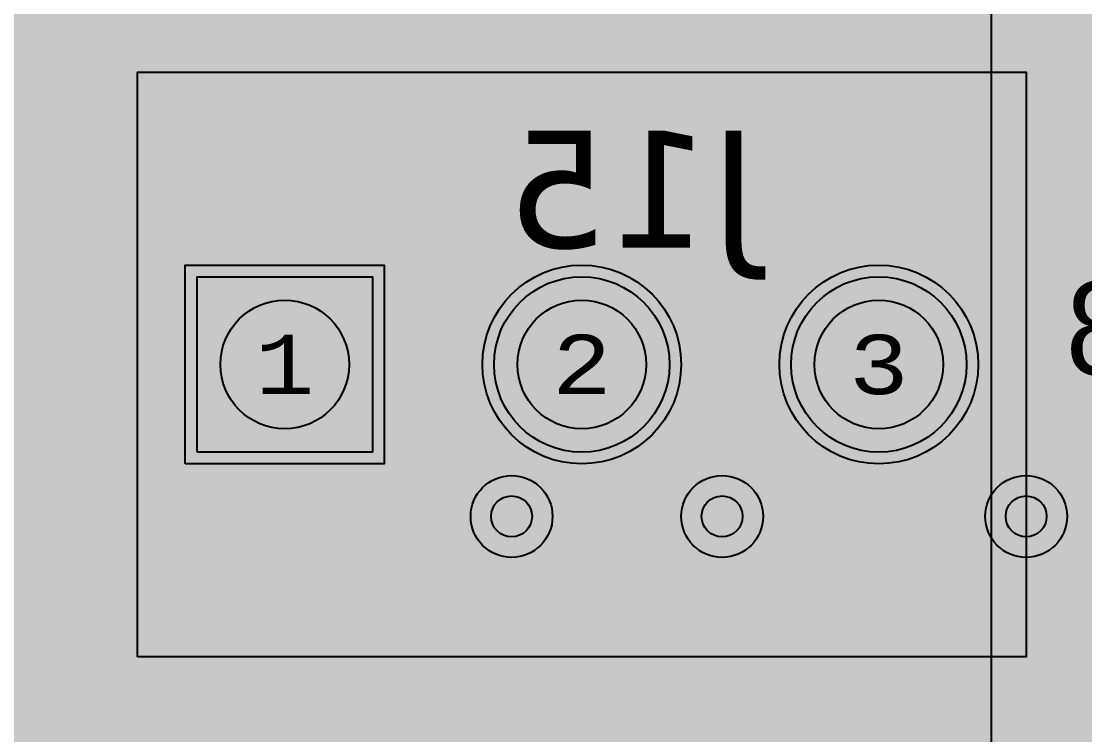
# Model space of a CAD drawing. Extents: x -98 to 119, y -207 to 98.
# Drawn here: x -18.29 to -9.2, y -8.67 to -2.56 of the extents above; entities that cross this region are included whole.
import ezdxf
from ezdxf.enums import TextEntityAlignment as Align

# ---------------------------------------------------------------- set-up
doc = ezdxf.new("R2010")
doc.units = 0
doc.header["$MEASUREMENT"] = 0
for name, color, linetype in [('ASSEMBLY_OUTLINES_BTM', 191, 'CONTINUOUS'), ('ASSEMBLY_PART_NUMBERS_BTM', 191, 'CONTINUOUS'), ('ASSEMBLY_PART_NUMBERS_TOP', 102, 'CONTINUOUS'), ('ASSEMBLY_REF_DES_BTM', 191, 'CONTINUOUS'), ('BOARD_OUTLINE', 10, 'CONTINUOUS'), ('DRILL_DRAWING', 21, 'CONTINUOUS'), ('GENERATED_SILKSCREEN_BTM', 255, 'CONTINUOUS'), ('MANUFACTURING_OUTLINES', 10, 'CONTINUOUS'), ('PART_HOLES_LAYER_BOTTOM', 30, 'CONTINUOUS'), ('PART_HOLES_LAYER_TOP', 30, 'CONTINUOUS'), ('PART_PADS_LAYER_BOTTOM', 230, 'CONTINUOUS'), ('PART_PADS_LAYER_TOP', 150, 'CONTINUOUS'), ('PIN_NUMBERS_BTM', 8, 'CONTINUOUS'), ('PIN_NUMBERS_TOP', 8, 'CONTINUOUS'), ('PLACEMENT_OUTLINES_BTM', 222, 'CONTINUOUS'), ('PLANE_DATA_LAYER_BOTTOM', 230, 'CONTINUOUS'), ('PLANE_DATA_LAYER_TOP', 150, 'CONTINUOUS'), ('PLANE_SHAPES_LAYER_BOTTOM', 230, 'CONTINUOUS'), ('PLANE_SHAPES_LAYER_TOP', 150, 'CONTINUOUS'), ('ROUTE_BORDER', 151, 'CONTINUOUS'), ('SILKSCREEN_OUTLINES_BTM', 211, 'CONTINUOUS'), ('SILKSCREEN_REF_DES_BTM', 211, 'CONTINUOUS'), ('SOLDERMASK_PADS_BTM', 12, 'CONTINUOUS'), ('SOLDERMASK_PADS_TOP', 180, 'CONTINUOUS'), ('TRACES_LAYER_BOTTOM', 230, 'CONTINUOUS'), ('TRACES_LAYER_TOP', 150, 'CONTINUOUS'), ('VIA_HOLES_LAYER_BOTTOM', 30, 'CONTINUOUS'), ('VIA_HOLES_LAYER_TOP', 30, 'CONTINUOUS'), ('VIA_PADS_LAYER_BOTTOM', 230, 'CONTINUOUS'), ('VIA_PADS_LAYER_TOP', 150, 'CONTINUOUS')]:
    doc.layers.add(name, color=color, linetype=linetype)
doc.styles.add('COURIER_NEW', font='COUR.TTF')
doc.styles.add('VERDANA', font='verdana.TTF')
doc.styles.add('VERIBEST_GERBER_0', font='txt')

msp = doc.modelspace()

# ---------------------------------------------------------------- hatches: boundary and pattern name
at = {"layer": 'PART_HOLES_LAYER_BOTTOM'}
h = msp.add_hatch(color=256, dxfattribs=at)
edge = h.paths.add_edge_path()
edge.add_arc((-16.04, -5.5), 0.55, 0, 360)
h = msp.add_hatch(color=256, dxfattribs=at)
edge = h.paths.add_edge_path()
edge.add_arc((-13.5, -5.5), 0.55, 0, 360)
h = msp.add_hatch(color=256, dxfattribs=at)
edge = h.paths.add_edge_path()
edge.add_arc((-10.96, -5.5), 0.55, 0, 360)
at = {"layer": 'PART_HOLES_LAYER_TOP'}
h = msp.add_hatch(color=256, dxfattribs=at)
edge = h.paths.add_edge_path()
edge.add_arc((-16.04, -5.5), 0.55, 0, 360)
h = msp.add_hatch(color=256, dxfattribs=at)
edge = h.paths.add_edge_path()
edge.add_arc((-13.5, -5.5), 0.55, 0, 360)
h = msp.add_hatch(color=256, dxfattribs=at)
edge = h.paths.add_edge_path()
edge.add_arc((-10.96, -5.5), 0.55, 0, 360)
at = {"layer": 'PLANE_DATA_LAYER_BOTTOM'}
h = msp.add_hatch(color=256, dxfattribs=at)
h.paths.add_polyline_path([(-96.5, 0, -1), (96.5, 0, -1)], flags=0)
h.paths.add_polyline_path([(92.251979, -7.43598, 0.72698816), (92.479659, -3.637852, -0.30860979), (92.431259, -3.566904, -0.00963525), (92.431316, -3.563968, 0.00963501), (92.5, -0.000006), (92.5, 0.000001, 0.05332526), (90.407665, 19.562826, -0.05332692), (90.405941, 19.578942), (90.405941, 19.578943, -0.23821791), (90.436919, 19.640273, 0.66175504), (89.584154, 23.221888, -0.29529758), (89.523137, 23.277841, 0.02240102), (87.08146, 31.194059, -0.0862063), (87.076996, 31.219756), (87.076996, 31.219757, -0.21018391), (87.101696, 31.275919, 0.67938251), (85.774921, 34.749845, -0.30186499), (85.705267, 34.797373, 0.04791583), (77.514669, 50.475005, -0.14530744), (77.502324, 50.516585, -0.1239887), (77.511414, 50.552678, 0.60660899), (75.516892, 53.486368, -0.27423899), (75.44586, 53.517962, 0.02152308), (70.565432, 59.806101, -0.17759524), (70.547363, 59.855368), (70.547363, 59.855369, -0.1118333), (70.5548, 59.888203, 0.66175545), (68.116894, 62.64715, -0.29529737), (68.036725, 62.667806, 0.05833458), (51.722715, 76.687749, -0.24933783), (51.689123, 76.750923), (51.689123, 76.750924, -0.06075989), (51.691357, 76.76924, 0.7149664), (48.509213, 78.818582, -0.31487112), (48.42205, 78.81342, 0.02280668), (41.042088, 82.896302, -0.28513695), (40.999698, 82.964591), (40.999698, 82.964596, -0.00424702), (40.999709, 82.965891, 0.64704661), (37.697353, 84.5176, -0.28975486), (37.616734, 84.505806, 0.05294354), (19.031563, 90.52099, -0.30833592), (18.972104, 90.582877, 0.69698225), (15.284156, 91.27756, -0.30833961), (15.206255, 91.241547, 0.02237069), (6.993138, 92.235275, -0.31520437), (6.925536, 92.290658, 0.71588806), (3.14462, 92.496703, -0.31520526), (3.0714, 92.448994, 0.06346806), (-20.215283, 90.264015, -0.32014225), (-20.296827, 90.298428, 0.72963938), (-23.995319, 89.386755, -0.32014403), (-24.051528, 89.318386, 0.01866354), (-30.645576, 87.275991, -0.30986574), (-30.72878, 87.298418, 0.70117084), (-34.249879, 85.978007, -0.00275269), (-34.249874, 85.977168, -0.30685575), (-34.29782, 85.9064, 0.04916641), (-50.410548, 77.556603, -0.32354836), (-50.499711, 77.561018, 0.73921276), (-53.660594, 75.408706, -0.07516987), (-53.657188, 75.386179), (-53.657188, 75.386178, -0.24247942), (-53.68916, 75.324127, 0.01996774), (-59.527063, 70.80098, -0.29848709), (-59.610009, 70.791065, 0.55672441), (-62.5, 69), (-62.5, 68.999999, 0.08270852), (-62.392031, 68.351756, -0.29848757), (-62.412702, 68.270818, 0.06718659), (-78.279974, 49.27977, -0.27781781), (-78.350169, 49.24438, 0.43635087), (-80.5, 47.25), (-80.5, 47.249999, 0.14146633), (-80.192238, 46.184011, -0.14146588), (-80.180512, 46.143397), (-80.180512, 46.143396, -0.13119073), (-80.190652, 46.105416, 0.01929482), (-83.506407, 39.786053, -0.3122068), (-83.581614, 39.742899, 0.43912347), (-85.75, 37.75, 0.20482962), (-85.131688, 36.303992, -0.20483071), (-85.10813, 36.248899), (-85.10813, 36.248898, -0.10091901), (-85.114214, 36.219062, 0.04809776), (-90.466303, 19.289839, -0.31487042), (-90.530154, 19.230281, 0.71496565), (-91.24073, 15.512631, -0.26937831), (-91.202277, 15.446437), (-91.202277, 15.446436, -0.04192983), (-91.203345, 15.433723, 0.01884133), (-92.106444, 8.523669, -0.32827121), (-92.166453, 8.456161, 0.35402801), (-93.75, 6.5), (-93.75, 6.499999, 0.3147083), (-92.438077, 4.622088, -0.31470689), (-92.388093, 4.55054), (-92.388093, 4.550537, -0.01228575), (-92.388185, 4.546794, 0.01229418), (-92.5, 0.00001), (-92.5, -0.000004, 0.05293339), (-90.438132, -19.421494, -0.32940864), (-90.475468, -19.504015, 0.27173254), (-91.5, -21.25, 0.40159771), (-89.586502, -23.248128, -0.32940451), (-89.516056, -23.305059, 0.02130735), (-87.207653, -30.839509, -0.32217733), (-87.232533, -30.924924, 0.23066593), (-88, -32.499999), (-88, -32.5, 0.43149503), (-85.882787, -34.496562, -0.3221788), (-85.807634, -34.544174, 0.04801617), (-77.643233, -50.277018, -0.30387878), (-77.644537, -50.3618, 0.152519), (-78, -51.499999), (-78, -51.5, 0.48198292), (-75.552374, -53.449264, -0.30388342), (-75.473145, -53.479475, 0.02199125), (-70.483925, -59.90214, -0.3186215), (-70.47622, -59.989968, 0.72539906), (-67.952631, -62.834176, -0.31862421), (-67.866344, -62.852281, 0.06239253), (-50.265124, -77.650932, -0.25435623), (-50.230332, -77.714899), (-50.230332, -77.7149, -0.03445317), (-50.231054, -77.725364, 0.03445193), (-50.25, -78), (-50.25, -78.000001, 0.60330822), (-47.119729, -79.649997, -0.29136265), (-47.037917, -79.64725, 0.02294124), (-39.54278, -83.621879, -0.2900128), (-39.499155, -83.690765), (-39.499155, -83.690766, -0.00713035), (-39.499186, -83.692939, 0.00713296), (-39.5, -83.749994), (-39.5, -83.75, 0.65808296), (-36.126004, -85.203319, -0.29776298), (-36.043963, -85.188513, 0.04901634), (-18.771876, -90.575199, -0.30186131), (-18.712566, -90.635139, 0.67938177), (-15.056336, -91.31372, -0.30186438), (-14.979467, -91.279054, 0.02174912), (-6.993138, -92.235275, -0.31520437), (-6.925536, -92.290658, 0.71588806), (-3.14462, -92.496703, -0.31520526), (-3.0714, -92.448994, 0.06250827), (19.869968, -90.340657, -0.3455664), (19.954737, -90.381493, 0.79435682), (23.75, -89.500001), (23.75, -89.499973, 0.00508686), (23.749586, -89.459281, -0.34558849), (23.806159, -89.384097, 0.02146945), (31.383958, -87.013201, -0.31444693), (31.468175, -87.035889, 0.70013084), (35, -85.75), (35, -85.749988, 0.00909926), (34.998675, -85.677212, -0.00905723), (34.998625, -85.674452), (34.998625, -85.674439, -0.3044722), (35.045955, -85.60392, 0.04798546), (50.721249, -77.353765, -0.31444166), (50.808431, -77.356288, 0.61621831), (54, -75.75), (54, -75.749999, 0.06775817), (53.927211, -75.215343, -0.06775352), (53.924438, -75.194974), (53.924438, -75.194973, -0.24153729), (53.95619, -75.13308, 0.02236582), (60.452055, -70.01285, -0.31311155), (60.538488, -70.003709, 0.71009535), (63.344013, -67.475653, -0.09971759), (63.33807, -67.446151), (63.33807, -67.44615, -0.20692806), (63.362073, -67.390635, 0.05820555), (77.187807, -50.973449, -0.31748667), (77.269693, -50.94147, 0.72222414), (79.294241, -47.729048, -0.17387366), (79.276877, -47.680625, -0.13609457), (79.287761, -47.641379, 0.02052348), (82.926938, -40.980152, -0.3530032), (83.013777, -40.939997, 0.48811211), (85.5, -39), (85.5, -38.999999, 0.2400736), (84.675602, -37.381988, -0.24007295), (84.644192, -37.320342), (84.644192, -37.320341, -0.10410562), (84.650658, -37.289623, 0.05054674), (90.411157, -19.546683, -0.32146983), (90.476988, -19.487077, 0.38127918), (92.25, -17.5, 0.2751437), (91.203224, -15.741772, -0.27514249), (91.163342, -15.674784), (91.163342, -15.674783, -0.04255495), (91.164442, -15.661882, 0.02223578), (92.195155, -7.50356, -0.31919634)], flags=0)
at = {"layer": 'PLANE_DATA_LAYER_TOP'}
h = msp.add_hatch(color=256, dxfattribs=at)
h.paths.add_polyline_path([(-10.207942, -4.358938, -0.58107187), (-10.322975, -4.4245, 0.31312243), (-11.745081, -4.5273, -0.46923522), (-11.859996, -4.504196, 0.07274725), (-11.946446, -4.388124), (-13.462515, -2.872056, -0.19890996), (-13.484833, -2.818175), (-13.484833, -0.038763, -0.61989267), (-13.362585, 0.021949, 0.54146981), (-12.416437, 0.360519, -0.13857289), (-12.396207, 0.396687), (-11.388389, 1.404505, 0.19891222), (-11.241942, 1.758058), (-11.241942, 2.469389, -0.19890996), (-11.219624, 2.52327), (-11.196687, 2.546207, -0.13857289), (-11.160519, 2.566437, 0.34705113), (-10.7, 3.149999), (-10.7, 3.150003, 0.88907401), (-11.883563, 3.289481, -0.13857289), (-11.903793, 3.253313), (-12.095495, 3.061611, 0.19891222), (-12.241942, 2.708058), (-12.241942, 1.996727, -0.19890996), (-12.26426, 1.942846), (-13.103313, 1.103793, -0.13857289), (-13.139481, 1.083563, 0.10394265), (-13.362585, 0.978051, -0.61989267), (-13.484833, 1.038763), (-13.484833, 3.536691, -0.19890996), (-13.462515, 3.590572), (-12.021516, 5.031571, 0.19891222), (-11.875069, 5.385124), (-11.875069, 7.835069, 0.19891222), (-12.021516, 8.188622), (-14.0485, 10.215606, -0.19890996), (-14.070818, 10.269487), (-14.070818, 10.269488, -0.53113808), (-13.966199, 10.34019, 0.44083646), (-12.302971, 11.13997, -0.74348693), (-12.157029, 11.13997, 0.48718619), (-10.322975, 10.4245, -0.58107187), (-10.207942, 10.358938)], flags=0)
h.paths.add_polyline_path([(-12.75, -1.75, -1), (-10.75, -1.75, -1)], flags=0)
for points in [[(-10.96, -5.5), (-10.96, -4.1738)], [(-13.5, -5.5), (-13.204535, -6.792868)], [(-10.96, -5.5), (-10.96, -6.8262)]]:
    msp.add_hatch(color=256, dxfattribs=at).paths.add_polyline_path(points, is_closed=False, flags=0)
at = {"layer": 'PLANE_SHAPES_LAYER_BOTTOM'}
h = msp.add_hatch(color=256, dxfattribs=at)
h.paths.add_polyline_path([(-96.5, 0, -1), (96.5, 0, -1)], flags=0)
h.paths.add_polyline_path([(-92.5, 0, -1), (92.5, 0, -1)], flags=0)
at = {"layer": 'PLANE_SHAPES_LAYER_TOP'}
h = msp.add_hatch(color=256, dxfattribs=at)
h.paths.add_polyline_path([(-96.31345, 0, -1), (96.81345, 0, -1)], flags=0)
h.paths.add_polyline_path([(-92.25, 0, -1), (92.75, 0, -1)], flags=0)
h = msp.add_hatch(color=256, dxfattribs=at)
h.paths.add_polyline_path([(46.25, -35.15), (43.875, -38), (28.75, -38), (32.25, -34.5), (32.25, -30.5), (35.75, -30.5), (35.75, -27), (14.25, -27), (14.25, -24), (-10, -24), (-10, -18.75), (1.75, -18.75), (1.75, -9.25), (-10, -9.25), (-10, 32.75), (1.75, 32.75), (1.75, 34.25), (20.25, 34.25), (20.25, 25.25), (22.25, 23.25), (34.5, 23.25), (34.5, -26.5), (41.25, -26.5), (41.25, -20.5), (46.25, -20.5)])
h.paths.add_polyline_path([(-8.75, 10.25), (-8.75, 19.5), (1.25, 19.5), (1.25, 10.25)], flags=16)
h.paths.add_polyline_path([(6, 27.25), (6, 29.75), (15.45, 29.75), (15.45, 27.25)], flags=16)
msp.add_hatch(color=256, dxfattribs=at).paths.add_polyline_path([(-10, -24), (-25.75, -24), (-30.25, -19.5), (-30.25, -15.25), (-32, -15.25), (-32, 32.75), (-10, 32.75)], flags=0)
at = {"layer": 'VIA_HOLES_LAYER_BOTTOM'}
h = msp.add_hatch(color=256, dxfattribs=at)
edge = h.paths.add_edge_path()
edge.add_arc((-14.1, -6.8), 0.175, 0, 360)
h = msp.add_hatch(color=256, dxfattribs=at)
edge = h.paths.add_edge_path()
edge.add_arc((-12.3, -6.8), 0.175, 0, 360)
h = msp.add_hatch(color=256, dxfattribs=at)
edge = h.paths.add_edge_path()
edge.add_arc((-9.7, -6.8), 0.175, 0, 360)
at = {"layer": 'VIA_HOLES_LAYER_TOP'}
h = msp.add_hatch(color=256, dxfattribs=at)
edge = h.paths.add_edge_path()
edge.add_arc((-14.1, -6.8), 0.175, 0, 360)
h = msp.add_hatch(color=256, dxfattribs=at)
edge = h.paths.add_edge_path()
edge.add_arc((-12.3, -6.8), 0.175, 0, 360)
h = msp.add_hatch(color=256, dxfattribs=at)
edge = h.paths.add_edge_path()
edge.add_arc((-9.7, -6.8), 0.175, 0, 360)

# ---------------------------------------------------------------- linework, layer by layer
at = {"layer": 'ASSEMBLY_OUTLINES_BTM', "const_width": 0.2}
msp.add_lwpolyline([(-17.3, -8), (-17.3, -3), (-9.7, -3), (-9.7, -8)], close=True, dxfattribs=at)
at = {"layer": 'BOARD_OUTLINE', "const_width": 0.1}
msp.add_lwpolyline([(-97.5, 0, -1), (97.5, 0, -1)], format="xyb", close=True, dxfattribs=at)
at = {"layer": 'GENERATED_SILKSCREEN_BTM', "const_width": 0.15}
for points in [[(-8.8248, -2.6864), (-9.3472, -2.6864), (-9.3528, -2.6848), (-9.3576, -2.6816), (-9.36, -2.676), (-9.3608, -2.6704), (-9.36, -2.664), (-9.3576, -2.6592), (-9.3528, -2.6552), (-9.3472, -2.6536), (-8.8072, -2.6536)], [(-8.9424, -3.4536), (-9.212, -3.4536), (-9.2136, -3.4536), (-9.2152, -3.4528), (-9.216, -3.4528), (-9.2176, -3.452), (-9.2192, -3.452), (-9.2224, -3.4504), (-9.3576, -3.34), (-9.36, -3.3376), (-9.3608, -3.336), (-9.3624, -3.3312), (-9.3632, -3.328), (-9.3632, -3.0544), (-9.3624, -3.0512), (-9.3608, -3.0464), (-9.3608, -3.0448), (-9.3592, -3.044), (-9.3584, -3.0424), (-9.3576, -3.0408), (-9.2224, -2.932), (-9.2184, -2.9304), (-9.2152, -2.9296), (-9.212, -2.9288), (-8.9424, -2.9288)], [(-8.948, -2.9608), (-9.2064, -2.9608), (-9.3312, -3.0624), (-9.3312, -3.32), (-9.2064, -3.42), (-8.948, -3.42)], [(-9.0768, -4.89), (-9.1568, -4.8076), (-9.16, -4.8052), (-9.1632, -4.8044), (-9.1656, -4.8036), (-9.168, -4.8036), (-9.4616, -4.8036), (-9.4648, -4.8044), (-9.4688, -4.8052), (-9.4728, -4.8076), (-9.5528, -4.89), (-9.556, -4.8948), (-9.5568, -4.898), (-9.5576, -4.9012), (-9.5576, -5.0932), (-9.5576, -5.0964), (-9.5568, -5.098), (-9.5568, -5.0988)], [(-9.104, -4.91), (-9.104, -5.0916), (-9.1256, -5.1604), (-9.5024, -5.1604), (-9.5256, -5.0916), (-9.5256, -4.91), (-9.4544, -4.8364), (-9.176, -4.8364), (-9.104, -4.91)], [(-9.5568, -5.0988), (-9.5312, -5.1756), (-9.5568, -5.2524), (-9.5568, -5.2548), (-9.5576, -5.258), (-9.5576, -5.5052), (-9.5576, -5.5076), (-9.5568, -5.51), (-9.556, -5.5132), (-9.5528, -5.5164), (-9.4728, -5.5988), (-9.4688, -5.602), (-9.4648, -5.6028), (-9.4616, -5.6036), (-9.168, -5.6036), (-9.1656, -5.6036), (-9.1632, -5.6028), (-9.16, -5.602), (-9.1568, -5.5988), (-9.0768, -5.5164)], [(-9.104, -5.2612), (-9.104, -5.498), (-9.176, -5.5708), (-9.4544, -5.5708), (-9.5256, -5.498), (-9.5256, -5.2612), (-9.5024, -5.1924), (-9.1256, -5.1924), (-9.104, -5.2612)], [(-9.1992, -7.3568), (-9.3336, -7.4664), (-9.3368, -7.4704), (-9.3384, -7.4768), (-9.3376, -7.4816), (-9.336, -7.4856), (-9.3336, -7.4888), (-9.3296, -7.492), (-9.3256, -7.4944), (-9.3216, -7.4952), (-9.3176, -7.4952), (-9.3144, -7.4928), (-9.1832, -7.3864), (-8.924, -7.3864)], [(-8.9192, -7.3536), (-9.1888, -7.3536), (-9.192, -7.3544), (-9.1936, -7.3552), (-9.196, -7.356), (-9.1992, -7.3568)], [(-8.9192, -7.6824), (-9.1888, -7.6824), (-9.192, -7.6832), (-9.192, -7.684), (-9.1936, -7.684), (-9.196, -7.6848), (-9.1984, -7.6856), (-9.3336, -7.7944), (-9.3344, -7.7968), (-9.336, -7.7976), (-9.3368, -7.7984), (-9.3368, -7.8), (-9.3384, -7.8056), (-9.3392, -7.808), (-9.3392, -8.028), (-9.3384, -8.032), (-9.3368, -8.0352), (-9.336, -8.0384), (-9.3336, -8.0408), (-9.1992, -8.1504), (-9.1952, -8.152), (-9.1944, -8.1528), (-9.192, -8.1528), (-9.1912, -8.1536), (-9.1904, -8.1536), (-9.1888, -8.1536), (-8.9192, -8.1536)], [(-8.8008, -7.816), (-8.8008, -8.02), (-8.924, -8.1208), (-9.1824, -8.1208), (-9.3072, -8.02), (-9.3072, -7.816), (-9.1824, -7.7144), (-8.924, -7.7144), (-8.8008, -7.816)]]:
    msp.add_lwpolyline(points, dxfattribs=at)
msp.add_lwpolyline([(-9.699995, -6.375, 0.00000588), (-9.700005, -6.375), (-9.700005, -3.000005), (-17.299995, -3.000005), (-17.299995, -7.999995), (-9.700005, -7.999995), (-9.700005, -7.225, 0.00000588), (-9.699995, -7.225), (-9.699995, -8, -0.41421356), (-9.7, -8.000005), (-17.3, -8.000005, -0.41421356), (-17.300005, -8), (-17.300005, -3, -0.41421356), (-17.3, -2.999995), (-9.7, -2.999995, -0.41421356), (-9.699995, -3), (-9.699995, -6.375)], format="xyb", dxfattribs=at)
at = {"layer": 'MANUFACTURING_OUTLINES'}
msp.add_circle((0, 0), 97.575405, dxfattribs=at)
at = {"layer": 'PART_HOLES_LAYER_BOTTOM'}
for centre in [(-16.04, -5.5), (-13.5, -5.5), (-10.96, -5.5)]:
    msp.add_circle(centre, 0.55, dxfattribs=at)
at = {"layer": 'PART_HOLES_LAYER_TOP'}
for centre in [(-16.04, -5.5), (-13.5, -5.5), (-10.96, -5.5)]:
    msp.add_circle(centre, 0.55, dxfattribs=at)
at = {"layer": 'PART_PADS_LAYER_BOTTOM'}
msp.add_lwpolyline([(-16.79, -6.25), (-16.79, -4.75), (-15.29, -4.75), (-15.29, -6.25)], close=True, dxfattribs=at)
for centre in [(-13.5, -5.5), (-10.96, -5.5)]:
    msp.add_circle(centre, 0.75, dxfattribs=at)
at = {"layer": 'PART_PADS_LAYER_TOP'}
msp.add_lwpolyline([(-16.79, -6.25), (-16.79, -4.75), (-15.29, -4.75), (-15.29, -6.25)], close=True, dxfattribs=at)
for centre in [(-13.5, -5.5), (-10.96, -5.5)]:
    msp.add_circle(centre, 0.75, dxfattribs=at)
at = {"layer": 'PLACEMENT_OUTLINES_BTM'}
msp.add_lwpolyline([(-17.3, -8), (-17.3, -3), (-9.7, -3), (-9.7, -8)], close=True, dxfattribs=at)
at = {"layer": 'PLANE_DATA_LAYER_TOP', "const_width": 0.5}
for points in [[(-10.96, -5.5), (-10.96, -4.1738)], [(-13.5, -5.5), (-13.204535, -6.792868)], [(-10.96, -5.5), (-10.96, -6.8262)]]:
    msp.add_lwpolyline(points, dxfattribs=at)
at = {"layer": 'PLANE_SHAPES_LAYER_TOP'}
msp.add_lwpolyline([(-10, -24), (-25.75, -24), (-30.25, -19.5), (-30.25, -15.25), (-32, -15.25), (-32, 32.75), (-10, 32.75)], close=True, dxfattribs=at)
at = {"layer": 'ROUTE_BORDER'}
msp.add_circle((0, 0), 96.5, dxfattribs=at)
at = {"layer": 'SILKSCREEN_OUTLINES_BTM'}
msp.add_lwpolyline([(-17.3, -8), (-17.3, -3), (-9.7, -3), (-9.7, -8)], close=True, dxfattribs=at)
at = {"layer": 'SOLDERMASK_PADS_BTM'}
msp.add_lwpolyline([(-16.89, -6.35), (-16.89, -4.65), (-15.19, -4.65), (-15.19, -6.35)], close=True, dxfattribs=at)
for centre in [(-13.5, -5.5), (-10.96, -5.5)]:
    msp.add_circle(centre, 0.85, dxfattribs=at)
at = {"layer": 'SOLDERMASK_PADS_TOP'}
msp.add_lwpolyline([(-16.89, -6.35), (-16.89, -4.65), (-15.19, -4.65), (-15.19, -6.35)], close=True, dxfattribs=at)
for centre in [(-13.5, -5.5), (-10.96, -5.5)]:
    msp.add_circle(centre, 0.85, dxfattribs=at)
at = {"layer": 'TRACES_LAYER_BOTTOM'}
for points, const_width in [([(-23.1, -3.3), (-15.707169, -3.3), (-15.09435, -2.687181), (-5.831951, -2.687181), (-4.934312, -3.58482), (-4.934312, -5.0132)], 0.35), ([(-25.04, -5.5), (-23.695228, -4.155228), (-15.638048, -4.155228), (-14.687141, -3.204321), (-6.795679, -3.204321), (-5.7, -4.3)], 0.25), ([(-16.04, -5.5), (-14.215, -3.675), (-7.225, -3.675), (-6.6, -4.3)], 0.25), ([(-7.5, -4.3), (-8.125, -4.3), (-8.210459, -4.214541), (-13.91411, -4.214541), (-14.615, -4.915431), (-14.615, -6.279595), (-15.010405, -6.675), (-15.139065, -6.675), (-16.04, -7.575935), (-16.04, -11.5)], 0.35), ([(-29.1, -7.865), (-18.405, -7.865), (-16.04, -5.5)], 0.35), ([(-7.9, -12.3), (-8.353883, -12.3), (-9.107858, -11.546025), (-9.107858, -9.97878), (-11.80934, -7.277298), (-11.822702, -7.277298), (-12.3, -6.8)], 0.35), ([(-14.1, -6.8), (-13.375474, -6.8), (-9.7674, -10.408074), (-9.7674, -11.932346), (-8.774746, -12.925), (-7.125, -12.925), (-7.1, -12.9)], 0.25), ([(-7.2, -11.6), (-7.225, -11.625), (-8.158884, -11.625), (-8.620151, -11.163733), (-8.620151, -8.830035), (-9.7, -7.750186), (-9.7, -6.8)], 0.25)]:
    msp.add_lwpolyline(points, dxfattribs=dict(at, const_width=const_width))
at = {"layer": 'TRACES_LAYER_TOP'}
for points, const_width in [([(-8.7, -6.8), (-8.7, -6.175), (-9.330884, -5.544116), (-9.330884, 18.794363), (-10.244661, 19.70814), (-23.60686, 19.70814), (-24.79, 18.525), (-24.79, 17.5)], 0.25), ([(-15.79, 17.5), (-13.446361, 15.156361), (-11.183777, 15.156361), (-9.832942, 13.805526), (-9.832942, -5.607744), (-9.7, -5.740686), (-9.7, -6.8)], 0.25), ([(-24.79, 11.5), (-24.79, 10.147589), (-24.542513, 9.900102), (-15.579749, 9.900102), (-13.359321, 7.679674), (-13.359321, 5.478081), (-14.828033, 4.009369), (-14.828033, -6.071967), (-14.1, -6.8)], 0.5), ([(-16.04, 11.5), (-12.375069, 7.835069), (-12.375069, 5.385124), (-13.984833, 3.77536), (-13.984833, -3.056844), (-12.3, -4.741677), (-12.3, -6.8)], 0.5)]:
    msp.add_lwpolyline(points, dxfattribs=dict(at, const_width=const_width))
at = {"layer": 'VIA_HOLES_LAYER_BOTTOM'}
for centre in [(-14.1, -6.8), (-12.3, -6.8), (-9.7, -6.8)]:
    msp.add_circle(centre, 0.175, dxfattribs=at)
at = {"layer": 'VIA_HOLES_LAYER_TOP'}
for centre in [(-14.1, -6.8), (-12.3, -6.8), (-9.7, -6.8)]:
    msp.add_circle(centre, 0.175, dxfattribs=at)
at = {"layer": 'VIA_PADS_LAYER_BOTTOM'}
for centre in [(-14.1, -6.8), (-12.3, -6.8), (-9.7, -6.8)]:
    msp.add_circle(centre, 0.35, dxfattribs=at)
at = {"layer": 'VIA_PADS_LAYER_TOP'}
for centre in [(-14.1, -6.8), (-12.3, -6.8), (-9.7, -6.8)]:
    msp.add_circle(centre, 0.35, dxfattribs=at)

# ---------------------------------------------------------------- texts
at = {"layer": 'ASSEMBLY_PART_NUMBERS_BTM', "style": 'VERIBEST_GERBER_0', "text_generation_flag": 2}
for s, p in [('ERJ-3EKF4701V', (-12.96, 7.75)), ('ERJ-3EKF4701V', (-10.71, 7.75)), ('ERJ-3GEY0R00V', (-9.21, 7.75)), ('SN74LVC1G08DBVR', (-16.96, 5.25)), ('SN74LVC1G27DBVR', (-11.96, 4)), ('SN74LVC1G08DBVR', (-16.96, -0.25))]:
    msp.add_text(s, height=2.032, rotation=90, dxfattribs=at).set_placement(p, align=Align.TOP_LEFT)
for s, p in [('SPC02SVJN-RC-3POS', (-13.5, -2.96)), ('MMZ1608A182B', (-6.5, -3.71)), ('CL21B225KOFNNNE', (-5, -5.96))]:
    msp.add_text(s, height=2.032, dxfattribs=at).set_placement(p, align=Align.TOP_LEFT)
at = {"layer": 'ASSEMBLY_PART_NUMBERS_TOP', "style": 'VERIBEST_GERBER_0'}
for s, p in [('CL21B106KOQNNNE', (-32, -0.04)), ('ERJ-3EKF6200V', (-34.75, -4.21)), ('ERJ-3EKF6200V', (-34.75, -6.96))]:
    msp.add_text(s, height=2.032, dxfattribs=at).set_placement(p, align=Align.TOP_LEFT)
at = {"layer": 'ASSEMBLY_REF_DES_BTM', "style": 'VERDANA', "text_generation_flag": 2}
msp.add_text('J15', height=1, dxfattribs=at).set_placement((-12, -3.5), align=Align.TOP_LEFT)
at = {"layer": 'DRILL_DRAWING', "style": 'VERIBEST_GERBER_0'}
for s, p in [('R', (-11.75, -1.75)), ('A', (-17.3, -2.2)), ('E', (-16.04, -5.5)), ('E', (-13.5, -5.5)), ('E', (-10.96, -5.5)), ('A', (-14.1, -6.8)), ('A', (-12.3, -6.8)), ('A', (-9.7, -6.8)), ('A', (-8.7, -6.8))]:
    msp.add_text(s, height=2, dxfattribs=at).set_placement(p, align=Align.MIDDLE_CENTER)
at = {"layer": 'PIN_NUMBERS_BTM', "style": 'COURIER_NEW'}
for s, p in [('1', (-16.04, -5.5)), ('2', (-13.5, -5.5)), ('3', (-10.96, -5.5))]:
    msp.add_text(s, height=0.508, dxfattribs=at).set_placement(p, align=Align.MIDDLE_CENTER)
at = {"layer": 'PIN_NUMBERS_TOP', "style": 'COURIER_NEW'}
for s, p in [('1', (-16.04, -5.5)), ('2', (-13.5, -5.5)), ('3', (-10.96, -5.5))]:
    msp.add_text(s, height=0.508, dxfattribs=at).set_placement(p, align=Align.MIDDLE_CENTER)
at = {"layer": 'SILKSCREEN_REF_DES_BTM', "style": 'VERIBEST_GERBER_0', "text_generation_flag": 2}
msp.add_text('FB8', height=0.8, dxfattribs=at).set_placement((-7.4, -4.79), align=Align.TOP_LEFT)

doc.saveas('drawing.dxf')
